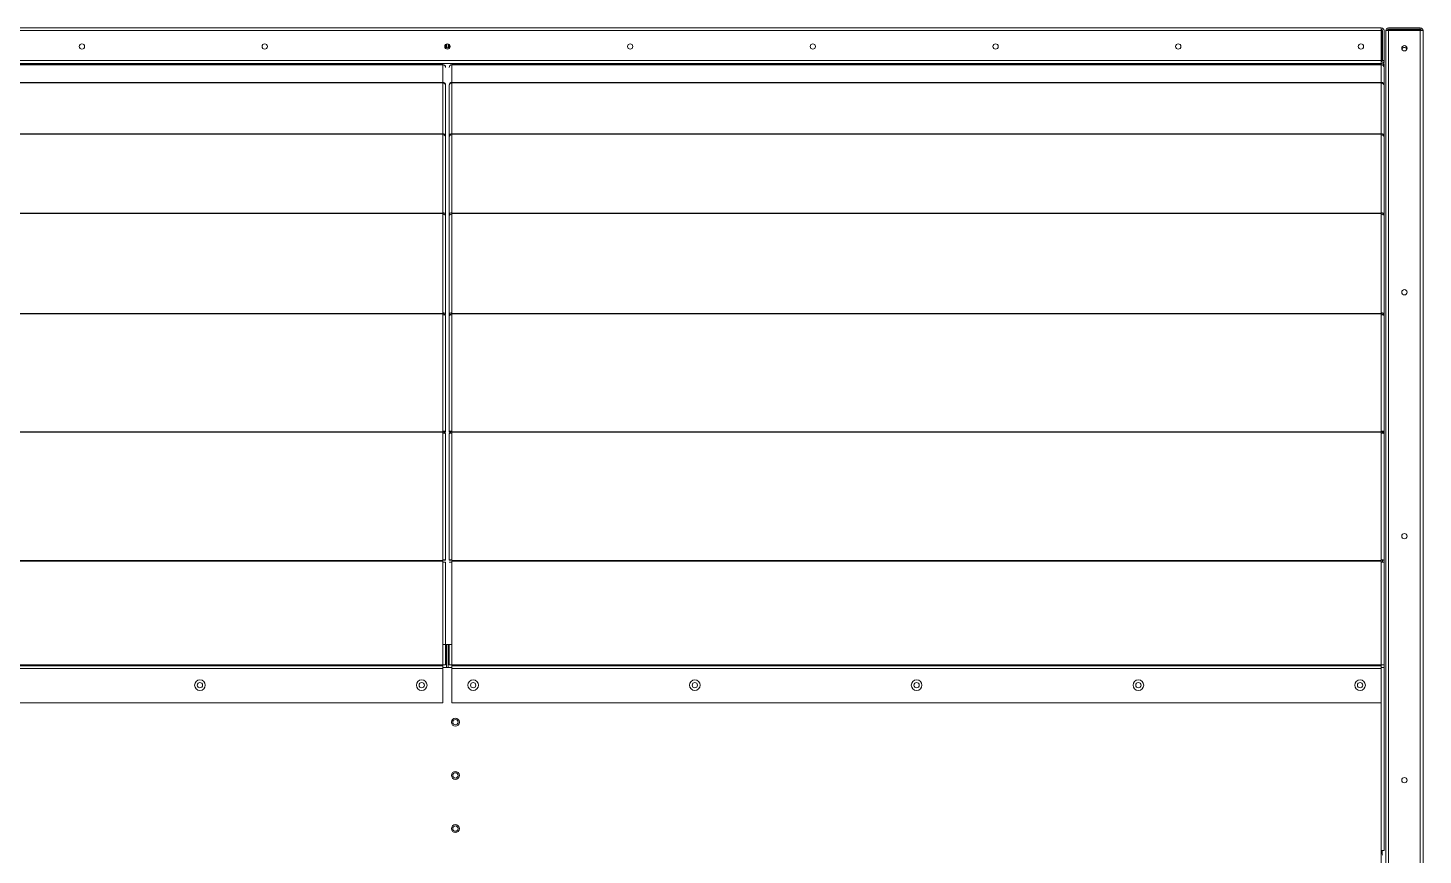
# Model space of a CAD drawing. Header units: millimetres. Extents: x -17070 to 51815, y -291348 to 34245.
# Drawn here: x 42459 to 44032, y 22500 to 23433 of the extents above; entities that cross this region are included whole.
import ezdxf

# ---------------------------------------------------------------- set-up
doc = ezdxf.new("R2010")
doc.units = ezdxf.units.MM

# ---------------------------------------------------------------- blocks, each defined once
blk = doc.blocks.new('2')
at = {"color": 7, "lineweight": 20}
for p, q in [((41879, 23432.6), (43984.8, 23432.6)), ((41879, 23429.5), (43984.8, 23429.5)), ((43989.9, 23429.5), (43989.9, 21187.7)), ((43993, 23429.5), (43993, 21187.7)), ((44028.8, 21187.7), (44028.8, 23429.5)), ((44031.9, 21187.7), (44031.9, 23429.5)), ((43984.8, 23395.7), (41879, 23395.7)), ((43984.8, 23392.6), (41879, 23392.6)), ((41879, 23391.2), (42926.8, 23391.2)), ((41879, 23391.1), (42926.8, 23391.1)), ((43984.8, 23391.2), (42937, 23391.2)), ((43984.8, 23391.1), (42937, 23391.1)), ((41879, 23370.9), (42926.8, 23370.9)), ((41879, 23370.8), (42926.8, 23370.8)), ((43984.8, 23370.9), (42937, 23370.9)), ((43984.8, 23370.8), (42937, 23370.8)), ((41879, 23313.1), (42926.8, 23313.1)), ((41879, 23312.7), (42926.8, 23312.7)), ((43984.8, 23313.1), (42937, 23313.1)), ((43984.8, 23312.7), (42937, 23312.7)), ((41879, 23223.8), (42926.8, 23223.8)), ((41879, 23223.4), (42926.8, 23223.4)), ((43984.8, 23223.8), (42937, 23223.8)), ((43984.8, 23223.4), (42937, 23223.4)), ((41879, 23110.8), (42926.8, 23110.8)), ((41879, 23110.2), (42926.8, 23110.2)), ((43984.8, 23110.8), (42937, 23110.8)), ((43984.8, 23110.2), (42937, 23110.2)), ((41879, 22977.4), (42926.8, 22977.4)), ((41879, 22976.7), (42926.8, 22976.7)), ((43984.8, 22977.4), (42937, 22977.4)), ((43984.8, 22976.7), (42937, 22976.7)), ((41879, 22832.2), (42926.8, 22832.2)), ((41879, 22831.4), (42926.8, 22831.4)), ((43984.8, 22832.2), (42937, 22832.2)), ((43984.8, 22831.4), (42937, 22831.4)), ((41879, 22714.7), (42926.8, 22714.7)), ((43984.8, 22714.7), (42937, 22714.7)), ((41879, 22713.4), (42926.8, 22713.4)), ((41879, 22710.6), (42926.8, 22710.6)), ((42937, 22713.4), (43984.8, 22713.4)), ((42937, 22710.6), (43984.8, 22710.6)), ((42926.8, 22671.6), (41879, 22671.6)), ((43984.8, 22671.6), (42937, 22671.6))]:
    blk.add_line(p, q, dxfattribs=at)
at = {"color": 7, "lineweight": 20, "ltscale": 0.001722}
for p, q in [((43984.8, 23429.5), (43984.8, 23432.6)), ((43993, 23429.5), (43989.9, 23429.5)), ((44028.8, 23429.5), (44031.9, 23429.5)), ((43984.8, 23395.7), (43984.8, 23392.6)), ((42929.9, 22830.4), (42926.8, 22830.4)), ((42933.9, 22830.4), (42937, 22830.4)), ((43987.9, 22830.4), (43984.8, 22830.4)), ((42929.9, 22714.7), (42926.8, 22714.7)), ((42933.9, 22714.7), (42937, 22714.7)), ((43987.9, 22714.7), (43984.8, 22714.7)), ((43987.9, 22711.6), (43984.8, 22711.6)), ((43987.9, 22505.2), (43984.8, 22505.2))]:
    blk.add_line(p, q, dxfattribs=at)
at = {"color": 7, "lineweight": 20, "ltscale": 0.018778}
for p, q in [((43984.8, 23395.7), (43984.8, 23429.5)), ((43986.3, 23429.5), (43986.3, 23395.7)), ((43987.9, 23429.5), (43987.9, 23395.7))]:
    blk.add_line(p, q, dxfattribs=at)
at = {"color": 7, "lineweight": 20, "ltscale": 0.018333}
blk.add_line((43985.9, 23396.1), (43985.9, 23429.1), dxfattribs=at)
at = {"color": 7, "lineweight": 20, "ltscale": 0.019889}
for p, q in [((44028.8, 23432.6), (43993, 23432.6)), ((44028.8, 23431), (43993, 23431)), ((44028.8, 23429.5), (43993, 23429.5))]:
    blk.add_line(p, q, dxfattribs=at)
at = {"color": 7, "lineweight": 20, "ltscale": 0.019444}
blk.add_line((43993.4, 23430.6), (44028.4, 23430.6), dxfattribs=at)
at = {"color": 7, "lineweight": 20, "ltscale": 0.000888889}
for p, q in [((44028.8, 23431), (44028.8, 23432.6)), ((43987.9, 23395.7), (43986.3, 23395.7)), ((42928.3, 23109.5), (42929.9, 23109.5)), ((42935.5, 23109.5), (42933.9, 23109.5)), ((43986.3, 23109.5), (43987.9, 23109.5)), ((42928.3, 22976.8), (42929.9, 22976.8)), ((42935.5, 22976.8), (42933.9, 22976.8)), ((43986.3, 22976.8), (43987.9, 22976.8)), ((42928.3, 22832.4), (42929.9, 22832.4)), ((42935.5, 22832.4), (42933.9, 22832.4)), ((43986.3, 22832.4), (43987.9, 22832.4))]:
    blk.add_line(p, q, dxfattribs=at)
at = {"color": 7, "lineweight": 20, "ltscale": 0.002043}
blk.add_line((42930.3, 23410.4), (42930.3, 23414.1), dxfattribs=at)
at = {"color": 7, "lineweight": 20, "ltscale": 0.001405}
for p, q in [((42930.9, 23412.7), (42930.9, 23410.2)), ((42932.9, 23412.7), (42932.9, 23410.2))]:
    blk.add_line(p, q, dxfattribs=at)
at = {"color": 7, "lineweight": 20, "ltscale": 0.00191}
blk.add_line((42933.5, 23410.4), (42933.5, 23413.9), dxfattribs=at)
at = {"color": 7, "lineweight": 20, "ltscale": 0.000777794}
for p, q in [((42731.9, 23391.2), (42731.9, 23392.6)), ((43131.9, 23391.2), (43131.9, 23392.6))]:
    blk.add_line(p, q, dxfattribs=at)
at = {"color": 7, "lineweight": 20, "ltscale": 0.222222}
for p, q in [((42731.9, 23392.6), (43131.9, 23392.6)), ((42926.8, 22737.6), (42937, 22737.6))]:
    blk.add_line(p, q, dxfattribs=at)
at = {"color": 7, "lineweight": 20, "ltscale": 2.77118e-05}
for p, q in [((42926.8, 23391.1), (42926.8, 23391.2)), ((42937, 23391.2), (42937, 23391.1)), ((43984.8, 23391.2), (43984.8, 23391.1))]:
    blk.add_line(p, q, dxfattribs=at)
at = {"color": 7, "lineweight": 20, "ltscale": 9.96622e-05}
for p, q in [((42926.8, 23391), (42926.8, 23391.1)), ((42937, 23391), (42937, 23391.1)), ((43984.8, 23391), (43984.8, 23391.1))]:
    blk.add_line(p, q, dxfattribs=at)
at = {"color": 7, "lineweight": 20, "ltscale": 0.011014}
for p, q in [((42926.8, 23371.1), (42926.8, 23391)), ((42937, 23391), (42937, 23371.1)), ((43984.8, 23371.1), (43984.8, 23391)), ((43987.9, 23368.1), (43987.9, 23387.9))]:
    blk.add_line(p, q, dxfattribs=at)
at = {"color": 7, "lineweight": 20, "ltscale": 0.00022247}
blk.add_line((43131.9, 23391.2), (43131.9, 23391.6), dxfattribs=at)
at = {"color": 7, "lineweight": 20, "ltscale": 0.000777723}
for p, q in [((43411.9, 23391.2), (43411.9, 23392.6)), ((43451.9, 23391.2), (43451.9, 23392.6))]:
    blk.add_line(p, q, dxfattribs=at)
at = {"color": 7, "lineweight": 20, "ltscale": 0.000777485}
blk.add_line((43956.4, 23392.6), (43956.4, 23391.2), dxfattribs=at)
at = {"color": 7, "lineweight": 20, "ltscale": 0.000778012}
blk.add_line((43984.8, 23391.2), (43984.8, 23392.6), dxfattribs=at)
at = {"color": 7, "lineweight": 20, "ltscale": 0.00040786}
blk.add_line((43987.9, 23393.7), (43987.2, 23393.7), dxfattribs=at)
at = {"color": 7, "lineweight": 20, "ltscale": 0.000115094}
blk.add_line((43987.7, 23392.1), (43987.5, 23392.2), dxfattribs=at)
at = {"color": 7, "lineweight": 20, "ltscale": 0.000116338}
blk.add_line((43987.7, 23392.1), (43987.9, 23392.1), dxfattribs=at)
at = {"color": 7, "lineweight": 20, "ltscale": 0.001112}
blk.add_line((43987.9, 23395.7), (43987.9, 23393.7), dxfattribs=at)
at = {"color": 7, "lineweight": 20, "ltscale": 0.002222}
blk.add_line((43987.9, 23388.1), (43987.9, 23392.1), dxfattribs=at)
at = {"color": 7, "lineweight": 20, "ltscale": 0.011429}
blk.add_line((43987.9, 23388.1), (43987.9, 23367.5), dxfattribs=at)
at = {"color": 7, "lineweight": 20, "ltscale": 9.98432e-05}
for p, q in [((42926.8, 23370.9), (42926.8, 23371.1)), ((42937, 23370.9), (42937, 23371.1)), ((43984.8, 23370.9), (43984.8, 23371.1))]:
    blk.add_line(p, q, dxfattribs=at)
at = {"color": 7, "lineweight": 20, "ltscale": 0.00010544}
for p, q in [((42926.8, 23370.8), (42926.8, 23370.9)), ((42937, 23370.9), (42937, 23370.8)), ((43984.8, 23370.9), (43984.8, 23370.8))]:
    blk.add_line(p, q, dxfattribs=at)
at = {"color": 7, "lineweight": 20, "ltscale": 0.000215453}
for p, q in [((42926.8, 23370.4), (42926.8, 23370.8)), ((42937, 23370.4), (42937, 23370.8)), ((43984.8, 23370.4), (43984.8, 23370.8))]:
    blk.add_line(p, q, dxfattribs=at)
at = {"color": 7, "lineweight": 20, "ltscale": 0.031625}
for p, q in [((42926.8, 23313.4), (42926.8, 23370.4)), ((42929.9, 23310.6), (42929.9, 23367.5)), ((42933.9, 23367.5), (42933.9, 23310.6)), ((42937, 23370.4), (42937, 23313.4)), ((43984.8, 23313.4), (43984.8, 23370.4)), ((43987.9, 23310.6), (43987.9, 23367.5))]:
    blk.add_line(p, q, dxfattribs=at)
at = {"color": 7, "lineweight": 20, "ltscale": 3.42442e-05}
for p, q in [((42929.9, 23368.1), (42929.9, 23368.1)), ((43987.9, 23368.1), (43987.9, 23368.1))]:
    blk.add_line(p, q, dxfattribs=at)
at = {"color": 7, "lineweight": 20, "ltscale": 0.000313955}
blk.add_line((42933.9, 23367.5), (42933.9, 23368.1), dxfattribs=at)
at = {"color": 7, "lineweight": 20, "ltscale": 3.42425e-05}
blk.add_line((42934, 23368.1), (42933.9, 23368.1), dxfattribs=at)
at = {"color": 7, "lineweight": 20, "ltscale": 0.014414}
blk.add_line((43987.9, 23342.1), (43987.9, 23368.1), dxfattribs=at)
at = {"color": 7, "lineweight": 20, "ltscale": 0.000215745}
for p, q in [((42926.8, 23313.1), (42926.8, 23313.4)), ((42937, 23313.1), (42937, 23313.4)), ((43984.8, 23313.1), (43984.8, 23313.4))]:
    blk.add_line(p, q, dxfattribs=at)
at = {"color": 7, "lineweight": 20, "ltscale": 0.000203219}
for p, q in [((42926.8, 23312.7), (42926.8, 23313.1)), ((42937, 23313.1), (42937, 23312.7)), ((43984.8, 23313.1), (43984.8, 23312.7))]:
    blk.add_line(p, q, dxfattribs=at)
at = {"color": 7, "lineweight": 20, "ltscale": 0.000332218}
for p, q in [((42926.8, 23312.1), (42926.8, 23312.7)), ((42937, 23312.1), (42937, 23312.7)), ((43984.8, 23312.1), (43984.8, 23312.7))]:
    blk.add_line(p, q, dxfattribs=at)
at = {"color": 7, "lineweight": 20, "ltscale": 0.048698}
for p, q in [((42926.8, 23224.4), (42926.8, 23312.1)), ((42937, 23312.1), (42937, 23224.4)), ((43984.8, 23224.4), (43984.8, 23312.1)), ((42929.9, 23221.9), (42929.9, 23309.6)), ((42933.9, 23309.6), (42933.9, 23221.9)), ((43987.9, 23221.9), (43987.9, 23309.6))]:
    blk.add_line(p, q, dxfattribs=at)
at = {"color": 7, "lineweight": 20, "ltscale": 0.000140383}
for p, q in [((42929.7, 23310.6), (42929.9, 23310.6)), ((43987.7, 23310.6), (43987.9, 23310.6))]:
    blk.add_line(p, q, dxfattribs=at)
at = {"color": 7, "lineweight": 20, "ltscale": 0.000546998}
blk.add_line((42933.9, 23309.6), (42933.9, 23310.6), dxfattribs=at)
at = {"color": 7, "lineweight": 20, "ltscale": 0.000140381}
blk.add_line((42934.2, 23310.6), (42933.9, 23310.6), dxfattribs=at)
at = {"color": 7, "lineweight": 20, "ltscale": 0.013095}
blk.add_line((43987.9, 23287), (43987.9, 23310.6), dxfattribs=at)
at = {"color": 7, "lineweight": 20, "ltscale": 0.000331768}
for p, q in [((42926.8, 23223.8), (42926.8, 23224.4)), ((42937, 23223.8), (42937, 23224.4)), ((43984.8, 23223.8), (43984.8, 23224.4))]:
    blk.add_line(p, q, dxfattribs=at)
at = {"color": 7, "lineweight": 20, "ltscale": 0.000251569}
for p, q in [((42926.8, 23223.4), (42926.8, 23223.8)), ((42937, 23223.8), (42937, 23223.4)), ((43984.8, 23223.8), (43984.8, 23223.4))]:
    blk.add_line(p, q, dxfattribs=at)
at = {"color": 7, "lineweight": 20, "ltscale": 0.000420498}
for p, q in [((42926.8, 23222.6), (42926.8, 23223.4)), ((42937, 23222.6), (42937, 23223.4)), ((43984.8, 23222.6), (43984.8, 23223.4))]:
    blk.add_line(p, q, dxfattribs=at)
at = {"color": 7, "lineweight": 20, "ltscale": 0.061721}
for p, q in [((42926.8, 23111.5), (42926.8, 23222.6)), ((42929.9, 23109.5), (42929.9, 23220.6)), ((42933.9, 23220.6), (42933.9, 23109.5)), ((42937, 23222.6), (42937, 23111.5)), ((43984.8, 23111.5), (43984.8, 23222.6)), ((43987.9, 23109.5), (43987.9, 23220.6))]:
    blk.add_line(p, q, dxfattribs=at)
at = {"color": 7, "lineweight": 20, "ltscale": 0.000433251}
for p, q in [((42929.2, 23221.9), (42929.9, 23221.9)), ((42934.7, 23221.9), (42933.9, 23221.9)), ((43987.2, 23221.9), (43987.9, 23221.9))]:
    blk.add_line(p, q, dxfattribs=at)
at = {"color": 7, "lineweight": 20, "ltscale": 0.000751679}
blk.add_line((42933.9, 23220.6), (42933.9, 23221.9), dxfattribs=at)
at = {"color": 7, "lineweight": 20, "ltscale": 0.000288557}
blk.add_line((43984.8, 23222.6), (43984.8, 23223.2), dxfattribs=at)
at = {"color": 7, "lineweight": 20, "ltscale": 0.011063}
blk.add_line((43987.9, 23202), (43987.9, 23221.9), dxfattribs=at)
at = {"color": 7, "lineweight": 20, "ltscale": 0.000421068}
for p, q in [((42926.8, 23110.8), (42926.8, 23111.5)), ((42937, 23110.8), (42937, 23111.5)), ((43984.8, 23110.8), (43984.8, 23111.5))]:
    blk.add_line(p, q, dxfattribs=at)
at = {"color": 7, "lineweight": 20, "ltscale": 0.000340315}
for p, q in [((42926.8, 23110.2), (42926.8, 23110.8)), ((42937, 23110.8), (42937, 23110.2)), ((43984.8, 23110.8), (43984.8, 23110.2))]:
    blk.add_line(p, q, dxfattribs=at)
at = {"color": 7, "lineweight": 20, "ltscale": 0.000496562}
for p, q in [((42926.8, 23109.3), (42926.8, 23110.2)), ((42937, 23109.3), (42937, 23110.2)), ((43984.8, 23109.3), (43984.8, 23110.2))]:
    blk.add_line(p, q, dxfattribs=at)
at = {"color": 7, "lineweight": 20, "ltscale": 0.072788}
for p, q in [((42926.8, 22978.3), (42926.8, 23109.3)), ((42929.9, 22976.8), (42929.9, 23107.8)), ((42933.9, 23107.8), (42933.9, 22976.8)), ((42937, 23109.3), (42937, 22978.3)), ((43984.8, 22978.3), (43984.8, 23109.3)), ((43987.9, 22976.8), (43987.9, 23107.8))]:
    blk.add_line(p, q, dxfattribs=at)
at = {"color": 7, "lineweight": 20, "ltscale": 0.000222798}
for p, q in [((42928.3, 23109.1), (42928.3, 23109.5)), ((42935.5, 23109.1), (42935.5, 23109.5)), ((43986.3, 23109.1), (43986.3, 23109.5))]:
    blk.add_line(p, q, dxfattribs=at)
at = {"color": 7, "lineweight": 20, "ltscale": 0.000917392}
blk.add_line((42933.9, 23107.8), (42933.9, 23109.5), dxfattribs=at)
at = {"color": 7, "lineweight": 20, "ltscale": 0.000672509}
blk.add_line((43984.8, 23109.3), (43984.8, 23110.5), dxfattribs=at)
at = {"color": 7, "lineweight": 20, "ltscale": 0.008488}
blk.add_line((43987.9, 23094.2), (43987.9, 23109.5), dxfattribs=at)
at = {"color": 7, "lineweight": 20, "ltscale": 0.00049589}
for p, q in [((42926.8, 22977.4), (42926.8, 22978.3)), ((42937, 22977.4), (42937, 22978.3)), ((43984.8, 22977.4), (43984.8, 22978.3))]:
    blk.add_line(p, q, dxfattribs=at)
at = {"color": 7, "lineweight": 20, "ltscale": 0.000346286}
for p, q in [((42926.8, 22976.7), (42926.8, 22977.4)), ((42937, 22977.4), (42937, 22976.7)), ((43984.8, 22977.4), (43984.8, 22976.7))]:
    blk.add_line(p, q, dxfattribs=at)
at = {"color": 7, "lineweight": 20, "ltscale": 0.000539607}
for p, q in [((42926.8, 22975.8), (42926.8, 22976.7)), ((42937, 22975.8), (42937, 22976.7)), ((43984.8, 22975.8), (43984.8, 22976.7))]:
    blk.add_line(p, q, dxfattribs=at)
at = {"color": 7, "lineweight": 20, "ltscale": 0.079194}
for p, q in [((42926.8, 22833.2), (42926.8, 22975.8)), ((42929.9, 22832.4), (42929.9, 22975)), ((42933.9, 22975), (42933.9, 22832.4)), ((42937, 22975.8), (42937, 22833.2)), ((43984.8, 22833.2), (43984.8, 22975.8)), ((43987.9, 22832.4), (43987.9, 22975))]:
    blk.add_line(p, q, dxfattribs=at)
at = {"color": 7, "lineweight": 20, "ltscale": 0.000643713}
for p, q in [((42928.3, 22975.7), (42928.3, 22976.8)), ((42935.5, 22975.7), (42935.5, 22976.8)), ((43986.3, 22975.7), (43986.3, 22976.8))]:
    blk.add_line(p, q, dxfattribs=at)
at = {"color": 7, "lineweight": 20, "ltscale": 0.000971992}
blk.add_line((43984.8, 22975.8), (43984.8, 22977.5), dxfattribs=at)
at = {"color": 7, "lineweight": 20, "ltscale": 0.005451}
blk.add_line((43987.9, 22967), (43987.9, 22976.8), dxfattribs=at)
at = {"color": 7, "lineweight": 20, "ltscale": 0.000541128}
for p, q in [((42926.8, 22832.2), (42926.8, 22833.2)), ((42937, 22832.2), (42937, 22833.2)), ((43984.8, 22832.2), (43984.8, 22833.2))]:
    blk.add_line(p, q, dxfattribs=at)
at = {"color": 7, "lineweight": 20, "ltscale": 0.000447681}
for p, q in [((42926.8, 22831.4), (42926.8, 22832.2)), ((42937, 22832.2), (42937, 22831.4)), ((43984.8, 22832.2), (43984.8, 22831.4))]:
    blk.add_line(p, q, dxfattribs=at)
at = {"color": 7, "lineweight": 20, "ltscale": 0.000560392}
for p, q in [((42926.8, 22830.4), (42926.8, 22831.4)), ((42937, 22830.4), (42937, 22831.4)), ((43984.8, 22830.4), (43984.8, 22831.4))]:
    blk.add_line(p, q, dxfattribs=at)
at = {"color": 7, "lineweight": 20, "ltscale": 0.064274}
for p, q in [((42926.8, 22714.7), (42926.8, 22830.4)), ((42929.9, 22714.7), (42929.9, 22830.4)), ((42937, 22830.4), (42937, 22714.7)), ((43984.8, 22714.7), (43984.8, 22830.4)), ((43987.9, 22714.7), (43987.9, 22830.4))]:
    blk.add_line(p, q, dxfattribs=at)
at = {"color": 7, "lineweight": 20, "ltscale": 0.001318}
blk.add_line((43984.8, 22830.4), (43984.8, 22832.8), dxfattribs=at)
at = {"color": 7, "lineweight": 20, "ltscale": 0.001102}
blk.add_line((43986.3, 22830.4), (43986.3, 22832.4), dxfattribs=at)
at = {"color": 7, "lineweight": 20, "ltscale": 0.001976}
blk.add_line((43987.9, 22828.9), (43987.9, 22832.4), dxfattribs=at)
at = {"color": 7, "lineweight": 20, "ltscale": 0.014444}
for p, q in [((42930.9, 22737.6), (42930.9, 22711.6)), ((42932.9, 22737.6), (42932.9, 22711.6))]:
    blk.add_line(p, q, dxfattribs=at)
at = {"color": 7, "lineweight": 20, "ltscale": 0.012694}
blk.add_line((42933.9, 22737.6), (42933.9, 22714.7), dxfattribs=at)
at = {"color": 7, "lineweight": 20, "ltscale": 0.000741427}
for p, q in [((42926.8, 22714.7), (42926.8, 22713.4)), ((42937, 22713.4), (42937, 22714.7)), ((43984.8, 22713.4), (43984.8, 22714.7))]:
    blk.add_line(p, q, dxfattribs=at)
at = {"color": 7, "lineweight": 20, "ltscale": 0.00175}
for p, q in [((42926.8, 22711.6), (42926.8, 22714.7)), ((43984.8, 22711.6), (43984.8, 22714.7)), ((43987.9, 22711.6), (43987.9, 22714.7))]:
    blk.add_line(p, q, dxfattribs=at)
at = {"color": 7, "lineweight": 20, "ltscale": 0.001532}
for p, q in [((42926.8, 22710.6), (42926.8, 22713.4)), ((42937, 22710.6), (42937, 22713.4)), ((43984.8, 22710.6), (43984.8, 22713.4))]:
    blk.add_line(p, q, dxfattribs=at)
at = {"color": 7, "lineweight": 20, "ltscale": 0.005667}
blk.add_line((42937, 22711.6), (42926.8, 22711.6), dxfattribs=at)
at = {"color": 7, "lineweight": 20, "ltscale": 0.021671}
for p, q in [((42926.8, 22671.6), (42926.8, 22710.6)), ((42937, 22710.6), (42937, 22671.6)), ((43984.8, 22710.6), (43984.8, 22671.6))]:
    blk.add_line(p, q, dxfattribs=at)
at = {"color": 7, "lineweight": 20, "ltscale": 0.114667}
for p, q in [((43984.8, 22505.2), (43984.8, 22711.6)), ((43987.9, 22505.2), (43987.9, 22711.6))]:
    blk.add_line(p, q, dxfattribs=at)
at = {"color": 7, "lineweight": 20, "ltscale": 0.0225}
blk.add_line((43984.8, 22464.7), (43984.8, 22505.2), dxfattribs=at)
at = {"color": 7, "lineweight": 20, "ltscale": 0.001987}
blk.add_line((43985.9, 22501.6), (43985.9, 22505.2), dxfattribs=at)
at = {"color": 7, "lineweight": 20}
for centre, radius in [((42519.9, 23411.6), 3), ((42725.9, 23411.6), 3), ((42931.9, 23411.6), 3), ((43137.9, 23411.6), 3), ((43343.9, 23411.6), 3), ((43549.9, 23411.6), 3), ((43755.9, 23411.6), 3), ((43961.9, 23411.6), 3), ((44010.9, 23409.6), 3), ((44010.9, 23134.6), 3), ((44010.9, 22859.6), 3), ((42652.9, 22691.6), 6), ((42652.9, 22691.6), 3), ((42902.9, 22691.6), 6), ((42902.9, 22691.6), 3), ((42960.9, 22691.6), 6), ((42960.9, 22691.6), 3), ((43210.9, 22691.6), 6), ((43210.9, 22691.6), 3), ((43460.9, 22691.6), 6), ((43460.9, 22691.6), 3), ((43710.9, 22691.6), 6), ((43710.9, 22691.6), 3), ((43960.9, 22691.6), 6), ((43960.9, 22691.6), 3), ((42940.9, 22649.9), 4.5), ((42940.9, 22649.9), 3), ((42940.9, 22589.9), 4.5), ((42940.9, 22589.9), 3), ((44010.9, 22584.6), 3), ((42940.9, 22529.9), 4.5), ((42940.9, 22529.9), 3)]:
    blk.add_circle(centre, radius, dxfattribs=at)
for centre, radius, start, end in [((43984.8, 23429.5), 3.1, 0, 90), ((43984.8, 23429.5), 1.5, 0, 90), ((43984.4, 23429.1), 1.5, 0, 74.534), ((43984.4, 23429.1), 3.5, 0, 0.7625), ((43993, 23429.5), 3.1, 90, 180), ((43993.4, 23429.1), 3.5, 179.4068, 180), ((43993, 23429.5), 1.5, 90, 180), ((43993.4, 23429.1), 1.5, 90, 164.534), ((44028.4, 23429.1), 1.5, 15.4662, 90), ((44028.8, 23429.5), 3.1, 0, 90), ((44028.8, 23429.5), 1.5, 0, 90), ((42931.9, 23413), 3, 193.4709, 346.4937), ((42934.4, 23412.7), 3.5, 147.8038, 180), ((42934.4, 23412.7), 1.5, 118.7145, 180), ((44010.9, 23407.6), 3, 19.4689, 160.5235), ((42926.8, 23388.1), 3.1, 0, 90), ((42937, 23388.1), 3.1, 90, 180), ((43984.4, 23396.1), 1.5, 285.397, 0), ((43984.8, 23395.7), 1.5, 270, 0), ((43984.8, 23395.7), 3.1, 270, 0), ((43984.8, 23393.7), 1.5, 270, 325.9919), ((43984.8, 23388.1), 3.1, 0, 90), ((43984.8, 23393.7), 3.1, 295.4146, 0), ((43988.1, 23393.9), 1.84, 253.1779, 265.9141), ((43984.4, 23396.1), 3.5, 359.2375, 0), ((43984.4, 23387.1), 3.5, 0, 0.7178), ((43984.8, 23213.6), 3.1, 359.0866, 0), ((43984.8, 23196.1), 3.1, 0, 0.9007), ((43984.4, 23176.1), 3.5, 0, 1.943), ((43984.4, 23061.1), 3.5, 0, 2.1677), ((43984.8, 22968.4), 3.1, 0, 0.7325), ((43983.2, 22500.1), 3.1, 0, 58.9271)]:
    blk.add_arc(centre, radius, start, end, dxfattribs=at)
for centre, major_axis, ratio, start_param, end_param in [((42926.8, 23387.9), (3.1, 0), 0.983909, 0, 1.570796), ((42937, 23387.9), (-3.1, 0), 0.983909, 4.712389, 6.283185), ((43984.8, 23387.9), (3.1, 0), 0.983909, 0, 1.570796), ((43984.8, 23393.1), (-3.1, 0), 0.890814, 2.120584, 2.771929), ((42926.8, 23368.1), (3.1, 0), 0.983909, 0, 1.570796), ((42926.8, 23367.5), (3.1, 0), 0.922686, 0, 1.570796), ((42937, 23368.1), (-3.1, 0), 0.983909, 4.712389, 6.283185), ((42937, 23367.5), (-3.1, 0), 0.922686, 4.712389, 6.283185), ((43984.8, 23368.1), (3.1, 0), 0.983909, 0, 1.570796), ((43984.8, 23367.5), (3.1, 0), 0.922686, 0, 1.570796), ((42926.8, 23310.6), (3.1, 0), 0.922686, 0, 1.570796), ((42926.8, 23309.6), (3.1, 0), 0.804688, 0, 1.570796), ((42937, 23310.6), (-3.1, 0), 0.922686, 4.712389, 6.283185), ((42937, 23309.6), (-3.1, 0), 0.804688, 4.712389, 6.283185), ((43984.8, 23310.6), (3.1, 0), 0.922686, 0, 1.570796), ((43984.8, 23309.6), (3.1, 0), 0.804688, 0, 1.570796), ((42926.8, 23221.9), (3.1, 0), 0.804688, 0, 1.570796), ((42926.8, 23221.9), (1.5, 0), 0.804688, 0.403927, 1.570796), ((42926.8, 23220.6), (3.1, 0), 0.658616, 0, 1.570796), ((42937, 23221.9), (-3.1, 0), 0.804688, 4.712389, 6.283185), ((42937, 23220.6), (-3.1, 0), 0.658616, 4.712389, 6.283185), ((42937, 23221.9), (-1.5, 0), 0.804688, 4.712389, 5.879259), ((43984.8, 23221.9), (3.1, 0), 0.804688, 0, 1.570796), ((43984.8, 23221.9), (1.5, 0), 0.804688, 0.403927, 1.570796), ((43984.8, 23220.6), (3.1, 0), 0.658616, 0, 1.570796), ((43984.8, 23213.9), (3.1, 0), 0.890814, 6.267302, 6.283185), ((43984.8, 23196.1), (3.1, 0), 0.999869, 0, 0.015692), ((43984.8, 23196), (3.1, 0), 0.99919, 6.283185, 6.288293), ((43984.8, 23194.5), (3.1, 0), 0.999869, 0, 0.014283), ((43984.8, 23194.2), (3.1, 0), 0.962458, 0, 0.014203), ((43984.8, 23193.5), (3.1, 0), 0.979986, 6.283185, 6.290388), ((43984.8, 23181.5), (3.1, 0), 0.955301, 6.283185, 6.298337), ((43984.8, 23167.8), (3.1, 0), 0.962458, 0, 0.013071), ((43984.8, 23167.1), (3.1, 0), 0.901261, 0, 0.012948), ((43984.8, 23163.8), (3.1, 0), 0.932158, 6.283185, 6.289856), ((43984.8, 23124.9), (3.1, 0), 0.901261, 0, 0.012067), ((43984.8, 23123.8), (3.1, 0), 0.760427, 0, 0.011727), ((42926.8, 23109.5), (3.1, 0), 0.658616, 0, 1.570796), ((42926.8, 23109.5), (1.5, 0), 0.658616, 0, 1.570796), ((42926.8, 23107.8), (3.1, 0), 0.461013, 0, 1.570796), ((42937, 23109.5), (-3.1, 0), 0.658616, 4.712389, 6.283185), ((42937, 23107.8), (-3.1, 0), 0.461013, 4.712389, 6.283185), ((42937, 23109.5), (-1.5, 0), 0.658616, 4.712389, 6.283185), ((43984.8, 23109.5), (3.1, 0), 0.658616, 0, 1.570796), ((43984.8, 23109.5), (1.5, 0), 0.658616, 0, 1.570796), ((43984.8, 23107.8), (3.1, 0), 0.461013, 0, 1.570796), ((43984.8, 23060.6), (3.1, 0), 0.760427, 0, 0.011065), ((43984.8, 23059.2), (3.1, 0), 0.637094, 0, 0.010592), ((43984.8, 22984.2), (3.1, 0), 0.637094, 0, 0.010145), ((43984.8, 22982.5), (3.1, 0), 0.418708, 0, 0.008418), ((42926.8, 22976.8), (3.1, 0), 0.461013, 0, 1.570796), ((42926.8, 22976.8), (1.5, 0), 0.461013, 0, 1.570796), ((42926.8, 22975), (3.1, 0), 0.259944, 0, 1.570796), ((42937, 22976.8), (-3.1, 0), 0.461013, 4.712389, 6.283185), ((42937, 22975), (-3.1, 0), 0.259944, 4.712389, 6.283185), ((42937, 22976.8), (-1.5, 0), 0.461013, 4.712389, 6.283185), ((43984.8, 22976.8), (3.1, 0), 0.461013, 0, 1.570796), ((43984.8, 22976.8), (1.5, 0), 0.461013, 0, 1.570796), ((43984.8, 22975), (3.1, 0), 0.259944, 0, 1.570796), ((43984.8, 22968.2), (3.1, 0), 0.981757, 0, 0.012727), ((43984.8, 22968), (-3.1, 0), 0.918237, 3.141593, 3.147348), ((43984.8, 22957.3), (3.1, 0), 0.981757, 0, 0.011815), ((43984.8, 22956.6), (3.1, 0), 0.855366, 0, 0.011565), ((43984.8, 22948.4), (-3.1, 0), 0.885841, 3.141593, 3.146054), ((43984.8, 22927), (3.1, 0), 0.855366, 0, 0.01089), ((43984.8, 22925.8), (3.1, 0), 0.765801, 0, 0.010647), ((43984.8, 22894.1), (3.1, 0), 0.418708, 0, 0.00812), ((43984.8, 22892.2), (3.1, 0), 0.255896, 0, 0.005156), ((43984.8, 22889), (3.1, 0), 0.765801, 0, 0.009757), ((43984.8, 22887.5), (3.1, 0), 0.496054, 0, 0.008265), ((42926.8, 22832.4), (3.1, 0), 0.259944, 0, 1.570796), ((42926.8, 22832.4), (1.5, 0), 0.259944, 0, 1.570796), ((42937, 22832.4), (-3.1, 0), 0.259944, 4.712389, 6.283185), ((42937, 22832.4), (-1.5, 0), 0.259944, 4.712389, 6.283185), ((43984.8, 22832.4), (3.1, 0), 0.259944, 0, 1.570796), ((43984.8, 22832.4), (1.5, 0), 0.259944, 0, 1.570796), ((43984.8, 22837.8), (3.1, 0), 0.496054, 0, 0.008372), ((43984.8, 22836), (3.1, 0), 0.357024, 0, 0.006698), ((43984.8, 22798.2), (3.1, 0), 0.255896, 0, 0.005019), ((43984.8, 22778), (3.1, 0), 0.357024, 0, 0.006459)]:
    blk.add_ellipse(centre, major_axis=major_axis, ratio=ratio, start_param=start_param, end_param=end_param, dxfattribs=at)

msp = doc.modelspace()

# ---------------------------------------------------------------- block references
msp.add_blockref('2', (0, 0))

doc.saveas('drawing.dxf')
